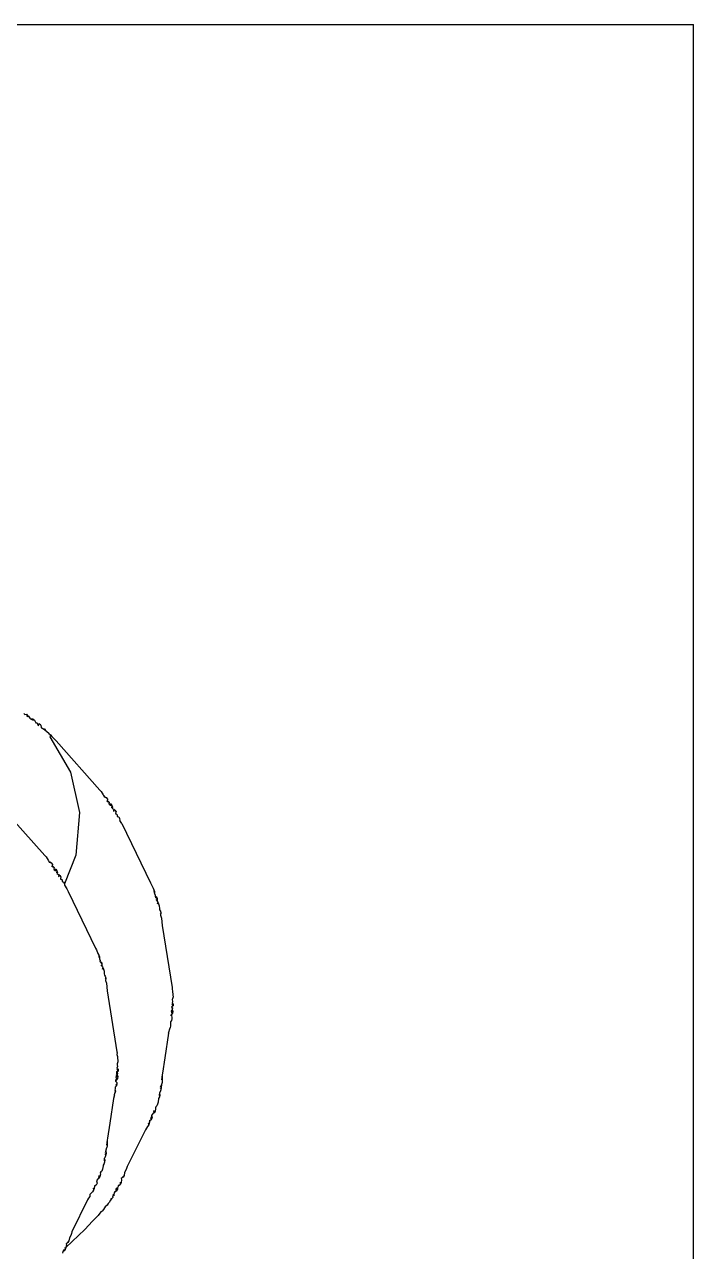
# Model space of a CAD drawing. Header units: inches. Extents: x 9636 to 21597, y -10243 to 557.
# Drawn here: x 13133.258 to 13134.4, y -8631.004 to -8628.909 of the extents above; entities that cross this region are included whole.
import ezdxf

# ---------------------------------------------------------------- set-up
doc = ezdxf.new("R2010")
doc.units = ezdxf.units.IN
doc.header["$MEASUREMENT"] = 0
doc.layers.add('Edges', color=7, linetype='Continuous')

# ---------------------------------------------------------------- blocks, each defined once
blk = doc.blocks.new('Porch Swing Bed Twin Size pl')
at = {"layer": 'Edges'}
for p, q in [((29.7694, 43.6719), (29.7694, 41.1719)), ((30.5556, 42.7007), (30.5559, 42.703)), ((30.5278, 42.6735), (30.5515, 42.696)), ((30.5471, 42.6838), (30.5478, 42.6874)), ((30.5478, 42.6874), (30.5499, 42.6899)), ((30.5478, 42.6874), (30.5487, 42.6897)), ((30.5487, 42.6897), (30.5512, 42.6913)), ((30.551, 42.6928), (30.5515, 42.696)), ((30.5512, 42.6913), (30.551, 42.6928)), ((30.5515, 42.696), (30.5525, 42.6983)), ((30.5525, 42.6983), (30.5537, 42.7)), ((30.5525, 42.6983), (30.5547, 42.699)), ((30.5528, 42.6957), (30.5525, 42.6983)), ((30.5537, 42.7), (30.5556, 42.7007)), ((30.5547, 42.699), (30.5556, 42.7007)), ((30.5183, 42.6629), (30.5278, 42.6735)), ((30.5247, 42.6366), (30.544, 42.6763)), ((30.544, 42.6763), (30.5447, 42.6786)), ((30.5447, 42.6786), (30.5454, 42.681)), ((30.5454, 42.681), (30.5471, 42.6838)), ((30.5081, 42.6513), (30.5113, 42.656)), ((30.5113, 42.656), (30.5183, 42.6629)), ((30.4972, 42.6392), (30.4987, 42.6412)), ((30.4987, 42.6412), (30.5003, 42.6432)), ((30.5003, 42.6432), (30.5027, 42.6452)), ((30.5027, 42.6452), (30.5033, 42.6463)), ((30.5033, 42.6463), (30.5048, 42.6487)), ((30.5033, 42.6463), (30.5038, 42.6472)), ((30.5048, 42.6487), (30.5064, 42.6507)), ((30.5064, 42.6507), (30.5081, 42.6513)), ((30.4871, 42.6231), (30.4883, 42.6253)), ((30.4883, 42.6253), (30.4894, 42.626)), ((30.4894, 42.626), (30.4915, 42.6276)), ((30.4894, 42.626), (30.491, 42.6265)), ((30.4894, 42.6234), (30.4894, 42.626)), ((30.4915, 42.6276), (30.4919, 42.6297)), ((30.4919, 42.6313), (30.4936, 42.6318)), ((30.4919, 42.6297), (30.4919, 42.6313)), ((30.4919, 42.6297), (30.493, 42.6307)), ((30.4932, 42.6334), (30.4946, 42.6354)), ((30.4936, 42.6318), (30.4932, 42.6334)), ((30.4946, 42.6354), (30.4964, 42.6374)), ((30.4946, 42.6354), (30.4958, 42.6362)), ((30.4964, 42.6374), (30.4972, 42.6392)), ((30.5171, 42.6242), (30.5183, 42.6263)), ((30.5183, 42.6263), (30.5217, 42.63)), ((30.5217, 42.63), (30.5219, 42.6324)), ((30.5219, 42.6324), (30.5233, 42.6345)), ((30.5233, 42.6345), (30.5247, 42.6366)), ((30.48, 42.6084), (30.4826, 42.61)), ((30.4824, 42.6115), (30.4828, 42.6147)), ((30.4826, 42.61), (30.4824, 42.6115)), ((30.4828, 42.6147), (30.4839, 42.6169)), ((30.4839, 42.6169), (30.4851, 42.6186)), ((30.4841, 42.6144), (30.4839, 42.6169)), ((30.4851, 42.6186), (30.4866, 42.6187)), ((30.4865, 42.62), (30.4873, 42.6217)), ((30.4866, 42.6187), (30.4865, 42.62)), ((30.4889, 42.6223), (30.4871, 42.6231)), ((30.4873, 42.6217), (30.4871, 42.6231)), ((30.4873, 42.6217), (30.4889, 42.6223)), ((30.4889, 42.6223), (30.4894, 42.6234)), ((30.5115, 42.6097), (30.5127, 42.6114)), ((30.5127, 42.6114), (30.5134, 42.6129)), ((30.5128, 42.6158), (30.5139, 42.618)), ((30.5134, 42.6129), (30.5128, 42.6158)), ((30.5139, 42.618), (30.5158, 42.6193)), ((30.5158, 42.6193), (30.5165, 42.6224)), ((30.5161, 42.6184), (30.5165, 42.6224)), ((30.5165, 42.6224), (30.5171, 42.6242)), ((30.5178, 42.6219), (30.5171, 42.6242)), ((30.4546, 42.5532), (30.4753, 42.595)), ((30.4753, 42.595), (30.476, 42.5973)), ((30.476, 42.5973), (30.4768, 42.5996)), ((30.4768, 42.5996), (30.4784, 42.6025)), ((30.4784, 42.6025), (30.4791, 42.6061)), ((30.4791, 42.6061), (30.4813, 42.6085)), ((30.4791, 42.6061), (30.48, 42.6084)), ((30.5051, 42.5939), (30.5054, 42.5961)), ((30.5054, 42.5961), (30.5061, 42.5984)), ((30.5059, 42.5972), (30.5061, 42.5984)), ((30.5061, 42.5984), (30.5068, 42.6007)), ((30.5068, 42.6007), (30.5081, 42.6017)), ((30.5081, 42.6017), (30.5087, 42.6029)), ((30.5086, 42.6045), (30.5092, 42.6072)), ((30.5087, 42.6029), (30.5086, 42.6045)), ((30.5092, 42.6072), (30.5101, 42.6094)), ((30.5092, 42.6072), (30.5109, 42.6076)), ((30.5101, 42.6094), (30.5115, 42.6097)), ((30.5109, 42.6076), (30.5101, 42.6094)), ((30.5103, 42.6063), (30.5109, 42.6076)), ((30.5013, 42.5781), (30.5017, 42.5805)), ((30.5013, 42.5781), (30.5029, 42.5799)), ((30.5017, 42.5805), (30.503, 42.5841)), ((30.503, 42.5872), (30.5036, 42.5895)), ((30.5037, 42.585), (30.503, 42.5872)), ((30.503, 42.5841), (30.5037, 42.585)), ((30.5036, 42.5895), (30.5042, 42.5919)), ((30.5039, 42.5866), (30.5036, 42.5895)), ((30.5037, 42.585), (30.5039, 42.5866)), ((30.5042, 42.5919), (30.5051, 42.5939)), ((30.5042, 42.5919), (30.505, 42.5927)), ((30.5001, 42.562), (30.5002, 42.569)), ((30.5001, 42.562), (30.5011, 42.5684)), ((30.5002, 42.569), (30.5004, 42.5714)), ((30.5018, 42.5759), (30.5004, 42.5714)), ((30.5018, 42.5759), (30.5013, 42.5781)), ((30.5018, 42.5759), (30.5025, 42.5777)), ((30.4497, 42.545), (30.4525, 42.5492)), ((30.4525, 42.5492), (30.4533, 42.551)), ((30.4533, 42.551), (30.4546, 42.5532)), ((30.4968, 42.5408), (30.4997, 42.5598)), ((30.4997, 42.5598), (30.5001, 42.562)), ((30.4442, 42.5344), (30.4453, 42.5367)), ((30.4442, 42.5344), (30.446, 42.535)), ((30.4448, 42.5315), (30.4442, 42.5344)), ((30.4451, 42.533), (30.446, 42.535)), ((30.4453, 42.5367), (30.4471, 42.538)), ((30.446, 42.535), (30.4453, 42.5367)), ((30.4471, 42.538), (30.4479, 42.5411)), ((30.4474, 42.537), (30.4479, 42.5411)), ((30.4479, 42.5411), (30.4484, 42.5428)), ((30.4484, 42.5428), (30.4497, 42.545)), ((30.4491, 42.5406), (30.4484, 42.5428)), ((30.4922, 42.51), (30.4968, 42.5408)), ((30.4374, 42.5171), (30.4382, 42.5194)), ((30.4382, 42.5194), (30.4394, 42.5204)), ((30.4394, 42.5204), (30.44, 42.5216)), ((30.44, 42.5231), (30.4405, 42.5258)), ((30.44, 42.5216), (30.44, 42.5231)), ((30.4405, 42.5258), (30.4414, 42.5281)), ((30.4405, 42.5258), (30.4423, 42.5263)), ((30.4414, 42.5281), (30.4429, 42.5284)), ((30.4423, 42.5263), (30.4414, 42.5281)), ((30.4416, 42.525), (30.4423, 42.5263)), ((30.4429, 42.5284), (30.4441, 42.53)), ((30.4441, 42.53), (30.4448, 42.5315)), ((30.4448, 42.5315), (30.4451, 42.533)), ((30.4336, 42.5007), (30.435, 42.5037)), ((30.4344, 42.5059), (30.4349, 42.5082)), ((30.435, 42.5037), (30.4344, 42.5059)), ((30.4349, 42.5082), (30.4362, 42.5102)), ((30.4353, 42.5053), (30.4349, 42.5082)), ((30.435, 42.5037), (30.4353, 42.5053)), ((30.4362, 42.5102), (30.4367, 42.5148)), ((30.4367, 42.5148), (30.4372, 42.5159)), ((30.4372, 42.5159), (30.4374, 42.5171)), ((30.4899, 42.501), (30.4904, 42.5034)), ((30.491, 42.5058), (30.4904, 42.5034)), ((30.4907, 42.5023), (30.4904, 42.5034)), ((30.491, 42.5058), (30.4922, 42.51)), ((30.4315, 42.4806), (30.4316, 42.4877)), ((30.4316, 42.4877), (30.4318, 42.4901)), ((30.4318, 42.4901), (30.4326, 42.4929)), ((30.4326, 42.4929), (30.4327, 42.4968)), ((30.4326, 42.4929), (30.4339, 42.4963)), ((30.4327, 42.4968), (30.4331, 42.4992)), ((30.4327, 42.4968), (30.4342, 42.4985)), ((30.4331, 42.4992), (30.4336, 42.5007)), ((30.4881, 42.492), (30.4885, 42.4944)), ((30.4881, 42.492), (30.4895, 42.4931)), ((30.4882, 42.4904), (30.4881, 42.492)), ((30.4898, 42.4885), (30.4882, 42.4904)), ((30.4885, 42.4944), (30.49, 42.496)), ((30.4895, 42.4931), (30.4885, 42.4944)), ((30.4886, 42.487), (30.4898, 42.4885)), ((30.4897, 42.4873), (30.4898, 42.4885)), ((30.4899, 42.501), (30.4907, 42.5023)), ((30.4905, 42.4998), (30.4899, 42.501)), ((30.49, 42.496), (30.4901, 42.4982)), ((30.4901, 42.4982), (30.4905, 42.4998)), ((30.4282, 42.4594), (30.4311, 42.4785)), ((30.4311, 42.4785), (30.4315, 42.4806)), ((30.4315, 42.4806), (30.4325, 42.4871)), ((30.4866, 42.4762), (30.4886, 42.4783)), ((30.4866, 42.4762), (30.4885, 42.4771)), ((30.4866, 42.4738), (30.4866, 42.4762)), ((30.488, 42.4725), (30.4866, 42.4738)), ((30.4868, 42.4751), (30.4885, 42.4771)), ((30.4881, 42.4737), (30.4868, 42.4751)), ((30.487, 42.4829), (30.4873, 42.4853)), ((30.4876, 42.4807), (30.487, 42.4829)), ((30.4875, 42.4819), (30.487, 42.4829)), ((30.4891, 42.4828), (30.487, 42.4829)), ((30.4873, 42.4853), (30.4886, 42.487)), ((30.4874, 42.4792), (30.4876, 42.4807)), ((30.4886, 42.4783), (30.4874, 42.4792)), ((30.4885, 42.4771), (30.4874, 42.4792)), ((30.4874, 42.4704), (30.488, 42.4725)), ((30.4875, 42.4819), (30.4891, 42.4828)), ((30.4876, 42.4807), (30.4875, 42.4819)), ((30.4876, 42.4807), (30.489, 42.4816)), ((30.4886, 42.4795), (30.4876, 42.4807)), ((30.4883, 42.4852), (30.4897, 42.4873)), ((30.4893, 42.484), (30.4883, 42.4852)), ((30.4885, 42.4771), (30.4886, 42.4783)), ((30.4886, 42.4783), (30.4886, 42.4795)), ((30.489, 42.4816), (30.4891, 42.4828)), ((30.4891, 42.4828), (30.4893, 42.484)), ((30.4235, 42.4287), (30.4282, 42.4594)), ((30.4867, 42.4646), (30.4876, 42.4671)), ((30.4869, 42.463), (30.4867, 42.4646)), ((30.4874, 42.4601), (30.4869, 42.463)), ((30.4872, 42.4579), (30.4874, 42.4601)), ((30.4879, 42.4555), (30.4872, 42.4579)), ((30.4878, 42.4682), (30.4874, 42.4704)), ((30.4876, 42.4671), (30.4878, 42.4682)), ((30.4878, 42.4531), (30.4879, 42.4555)), ((30.4881, 42.4521), (30.4878, 42.4531)), ((30.5, 42.3761), (30.4881, 42.4521)), ((30.4235, 42.4287), (30.4218, 42.4221)), ((30.4195, 42.4107), (30.4199, 42.4131)), ((30.4199, 42.4131), (30.4213, 42.4147)), ((30.4212, 42.4197), (30.4218, 42.4221)), ((30.4214, 42.4169), (30.4212, 42.4197)), ((30.4213, 42.4147), (30.4214, 42.4169)), ((30.4184, 42.4016), (30.4186, 42.404)), ((30.4204, 42.4003), (30.4184, 42.4016)), ((30.419, 42.3993), (30.4184, 42.4016)), ((30.4186, 42.404), (30.4199, 42.4057)), ((30.4187, 42.3978), (30.419, 42.3993)), ((30.42, 42.3969), (30.4187, 42.3978)), ((30.4198, 42.3958), (30.4187, 42.3978)), ((30.4195, 42.409), (30.4195, 42.4107)), ((30.4199, 42.4072), (30.4195, 42.409)), ((30.4197, 42.4039), (30.4199, 42.4057)), ((30.4205, 42.4015), (30.4197, 42.4039)), ((30.4199, 42.4057), (30.4199, 42.4072)), ((30.4199, 42.4057), (30.4211, 42.4072)), ((30.4199, 42.4057), (30.421, 42.406)), ((30.4179, 42.3924), (30.418, 42.3948)), ((30.4193, 42.3912), (30.4179, 42.3924)), ((30.418, 42.3948), (30.4198, 42.3958)), ((30.4195, 42.3924), (30.418, 42.3948)), ((30.418, 42.3833), (30.4189, 42.3858)), ((30.4183, 42.3816), (30.418, 42.3833)), ((30.4189, 42.3761), (30.4183, 42.3816)), ((30.4188, 42.3891), (30.4193, 42.3912)), ((30.4191, 42.3869), (30.4188, 42.3891)), ((30.4189, 42.3858), (30.4191, 42.3869)), ((30.4192, 42.3742), (30.4189, 42.3761)), ((30.4191, 42.3718), (30.4192, 42.3742)), ((30.4314, 42.2948), (30.4191, 42.3718)), ((30.501, 42.3666), (30.5, 42.3761)), ((30.5022, 42.363), (30.501, 42.3666)), ((30.502, 42.3603), (30.5022, 42.363)), ((30.502, 42.3603), (30.5027, 42.3614)), ((30.5025, 42.3579), (30.502, 42.3603)), ((30.5035, 42.3563), (30.5025, 42.3579)), ((30.5037, 42.3547), (30.5035, 42.3563)), ((30.504, 42.3513), (30.5037, 42.3547)), ((30.5046, 42.3489), (30.504, 42.3513)), ((30.5061, 42.3459), (30.5046, 42.3489)), ((30.507, 42.3482), (30.5046, 42.3489)), ((30.5066, 42.3447), (30.5061, 42.3459)), ((30.5081, 42.3438), (30.5061, 42.3459)), ((30.5066, 42.3424), (30.5066, 42.3447)), ((30.5086, 42.3404), (30.5066, 42.3424)), ((30.5074, 42.3401), (30.5066, 42.3424)), ((30.5092, 42.3393), (30.5074, 42.3401)), ((30.5092, 42.3393), (30.5086, 42.3404)), ((30.5088, 42.3382), (30.5092, 42.3393)), ((30.5096, 42.336), (30.5088, 42.3382)), ((30.5098, 42.3337), (30.5096, 42.336)), ((30.5103, 42.3346), (30.5096, 42.336)), ((30.5107, 42.3314), (30.5098, 42.3337)), ((30.5107, 42.3332), (30.5103, 42.3346)), ((30.5107, 42.3314), (30.5107, 42.3332)), ((30.5116, 42.3295), (30.5107, 42.3314)), ((30.5136, 42.3251), (30.5116, 42.3295)), ((30.5146, 42.3229), (30.5136, 42.3251)), ((30.5487, 42.2521), (30.5146, 42.3229)), ((30.4324, 42.2853), (30.4314, 42.2948)), ((30.4335, 42.2817), (30.4324, 42.2853)), ((30.4334, 42.2789), (30.4335, 42.2817)), ((30.4334, 42.2789), (30.4341, 42.2801)), ((30.4338, 42.2766), (30.4334, 42.2789)), ((30.4348, 42.275), (30.4338, 42.2766)), ((30.4351, 42.2734), (30.4348, 42.275)), ((30.4353, 42.27), (30.4351, 42.2734)), ((30.436, 42.2676), (30.4353, 42.27)), ((30.4374, 42.2646), (30.436, 42.2676)), ((30.4383, 42.2669), (30.436, 42.2676)), ((30.438, 42.2633), (30.4374, 42.2646)), ((30.4394, 42.2624), (30.4374, 42.2646)), ((30.4379, 42.2611), (30.438, 42.2633)), ((30.44, 42.2591), (30.4379, 42.2611)), ((30.4387, 42.2588), (30.4379, 42.2611)), ((30.4405, 42.258), (30.4387, 42.2588)), ((30.4405, 42.258), (30.44, 42.2591)), ((30.4402, 42.2569), (30.4405, 42.258)), ((30.441, 42.2547), (30.4402, 42.2569)), ((30.4411, 42.2524), (30.441, 42.2547)), ((30.4417, 42.2533), (30.441, 42.2547)), ((30.4421, 42.2501), (30.4411, 42.2524)), ((30.442, 42.2519), (30.4417, 42.2533)), ((30.4421, 42.2501), (30.442, 42.2519)), ((30.443, 42.2482), (30.4421, 42.2501)), ((30.446, 42.2416), (30.443, 42.2482)), ((30.5504, 42.2488), (30.5487, 42.2521)), ((30.5533, 42.2444), (30.5504, 42.2488)), ((30.5533, 42.2426), (30.5533, 42.2444)), ((30.4817, 42.1675), (30.446, 42.2416)), ((30.5392, 42.2068), (30.5533, 42.2426)), ((30.5544, 42.2404), (30.5533, 42.2426)), ((30.5563, 42.2399), (30.5544, 42.2404)), ((30.5564, 42.2378), (30.5563, 42.2399)), ((30.5582, 42.2359), (30.5564, 42.2378)), ((30.5582, 42.2359), (30.5578, 42.2376)), ((30.5578, 42.2343), (30.5582, 42.2359)), ((30.5591, 42.2322), (30.5578, 42.2343)), ((30.5606, 42.231), (30.5591, 42.2322)), ((30.5608, 42.233), (30.5602, 42.2341)), ((30.5606, 42.231), (30.5608, 42.233)), ((30.5628, 42.2301), (30.5606, 42.231)), ((30.5622, 42.2286), (30.5628, 42.2301)), ((30.5628, 42.2263), (30.5622, 42.2286)), ((30.5628, 42.2263), (30.5635, 42.2291)), ((30.5643, 42.2242), (30.5628, 42.2263)), ((30.5648, 42.2259), (30.5628, 42.2263)), ((30.5661, 42.2252), (30.5643, 42.2242)), ((30.5668, 42.2241), (30.5643, 42.2242)), ((30.5661, 42.2252), (30.5648, 42.2259)), ((30.5668, 42.2241), (30.5661, 42.2252)), ((30.5664, 42.2223), (30.5668, 42.2241)), ((30.5687, 42.2212), (30.5664, 42.2223)), ((30.5674, 42.2212), (30.5664, 42.2223)), ((30.5687, 42.2212), (30.5674, 42.2212)), ((30.5684, 42.2185), (30.5687, 42.2212)), ((30.57, 42.2165), (30.5684, 42.2185)), ((30.5694, 42.2202), (30.5687, 42.2212)), ((30.5712, 42.2154), (30.57, 42.2165)), ((30.5725, 42.2155), (30.57, 42.2165)), ((30.5737, 42.2132), (30.5725, 42.2155)), ((30.5727, 42.214), (30.5725, 42.2155)), ((30.5762, 42.2091), (30.5737, 42.2132)), ((30.5347, 42.1537), (30.5392, 42.2068)), ((30.578, 42.2072), (30.5762, 42.2091)), ((30.6326, 42.146), (30.578, 42.2072)), ((30.4817, 42.1675), (30.4842, 42.1637)), ((30.4846, 42.1613), (30.4842, 42.1637)), ((30.4858, 42.1591), (30.4846, 42.1613)), ((30.4876, 42.1586), (30.4858, 42.1591)), ((30.4876, 42.1566), (30.4876, 42.1586)), ((30.4896, 42.1545), (30.4876, 42.1566)), ((30.4891, 42.153), (30.4896, 42.1545)), ((30.4904, 42.1509), (30.4891, 42.153)), ((30.4896, 42.1545), (30.4892, 42.1562)), ((30.4922, 42.1517), (30.4915, 42.1527)), ((30.4919, 42.1496), (30.4922, 42.1517)), ((30.5458, 42.1035), (30.5347, 42.1537)), ((30.4919, 42.1496), (30.4904, 42.1509)), ((30.4941, 42.1488), (30.4919, 42.1496)), ((30.4935, 42.1473), (30.4941, 42.1488)), ((30.4942, 42.145), (30.4935, 42.1473)), ((30.4942, 42.145), (30.4948, 42.1478)), ((30.4956, 42.1429), (30.4942, 42.145)), ((30.4961, 42.1446), (30.4942, 42.145)), ((30.4974, 42.1438), (30.4956, 42.1429)), ((30.4981, 42.1428), (30.4956, 42.1429)), ((30.4974, 42.1438), (30.4961, 42.1446)), ((30.4981, 42.1428), (30.4974, 42.1438)), ((30.4978, 42.1409), (30.4981, 42.1428)), ((30.5, 42.1399), (30.4978, 42.1409)), ((30.4988, 42.1398), (30.4978, 42.1409)), ((30.5, 42.1399), (30.4988, 42.1398)), ((30.4998, 42.1372), (30.5, 42.1399)), ((30.5013, 42.1352), (30.4998, 42.1372)), ((30.5007, 42.1389), (30.5, 42.1399)), ((30.5026, 42.1341), (30.5013, 42.1352)), ((30.5038, 42.1342), (30.5013, 42.1352)), ((30.505, 42.1318), (30.5038, 42.1342)), ((30.504, 42.1327), (30.5038, 42.1342)), ((30.5076, 42.1278), (30.505, 42.1318)), ((30.5093, 42.1259), (30.5076, 42.1278)), ((30.5639, 42.0646), (30.5093, 42.1259)), ((30.5715, 42.0596), (30.5458, 42.1035)), ((30.5673, 42.0608), (30.5639, 42.0646)), ((30.569, 42.0589), (30.5673, 42.0608)), ((30.5708, 42.057), (30.5715, 42.0596)), ((30.5708, 42.057), (30.569, 42.0589)), ((30.5729, 42.0553), (30.5708, 42.057)), ((30.5729, 42.0553), (30.5721, 42.0559)), ((30.5729, 42.0553), (30.5777, 42.0514)), ((30.5776, 42.05), (30.5777, 42.0514)), ((30.5815, 42.0485), (30.5776, 42.05)), ((30.5777, 42.0514), (30.5815, 42.0485)), ((30.5825, 42.0477), (30.5815, 42.0485)), ((30.583, 42.0451), (30.5825, 42.0477)), ((30.583, 42.0451), (30.5849, 42.0434)), ((30.5864, 42.0446), (30.5849, 42.0434)), ((30.5864, 42.0446), (30.5853, 42.0454)), ((30.5874, 42.0421), (30.5864, 42.0446)), ((30.589, 42.0422), (30.5874, 42.0421)), ((30.5897, 42.0402), (30.589, 42.0422)), ((30.5906, 42.0387), (30.5897, 42.0402)), ((30.5932, 42.0383), (30.5906, 42.0387)), ((30.5927, 42.0371), (30.5906, 42.0387)), ((30.5957, 42.0371), (30.5927, 42.0371)), ((30.5957, 42.0371), (30.5932, 42.0383)), ((30.5966, 42.0361), (30.5957, 42.0371)), ((30.5982, 42.0337), (30.5966, 42.0361)), ((30.5998, 42.034), (30.5982, 42.0337)), ((30.5994, 42.0329), (30.5982, 42.0337)), ((30.6009, 42.0313), (30.5994, 42.0329)), ((30.6009, 42.0313), (30.5998, 42.034)), ((30.6028, 42.0315), (30.6009, 42.0313)), ((30.6042, 42.0305), (30.6028, 42.0315)), ((31.3015, 41.1719), (29.7694, 41.1719))]:
    blk.add_line(p, q, dxfattribs=at)

msp = doc.modelspace()

# ---------------------------------------------------------------- block references
at = {"xscale": 1.370056412249949, "yscale": 1.370056412249949, "zscale": 1.370056412249949, "rotation": 180}
msp.add_blockref('Porch Swing Bed Twin Size pl', (13175.186, -8572.5015), dxfattribs=at)

doc.saveas('drawing.dxf')
